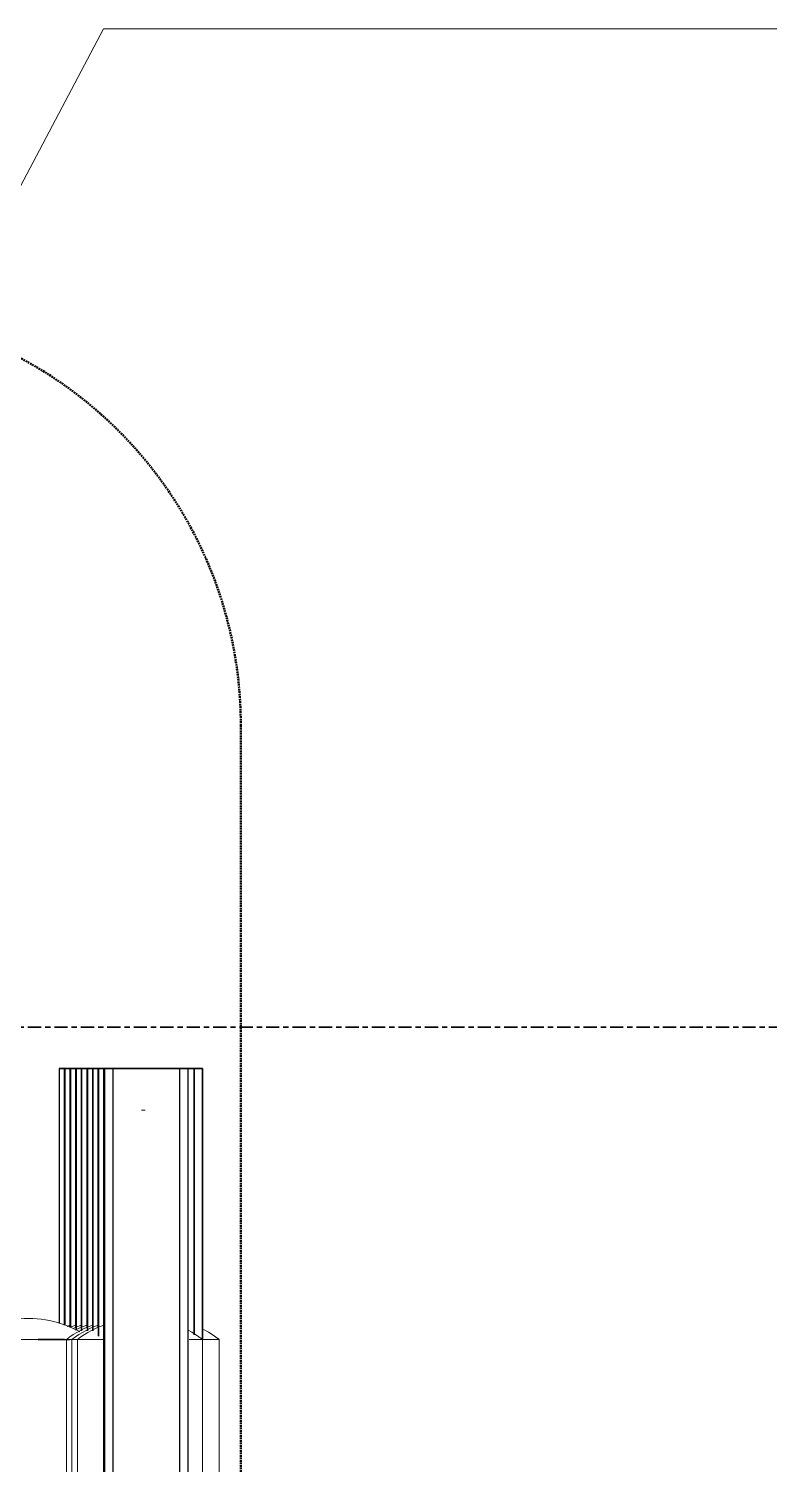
# Model space of a CAD drawing. Header units: millimetres. Extents: x -153298 to 620751, y -313239 to 250031.
# Drawn here: x 86400 to 87289, y -224920 to -223197 of the extents above; entities that cross this region are included whole.
import ezdxf

# ---------------------------------------------------------------- set-up
doc = ezdxf.new("R2010")
doc.units = ezdxf.units.MM
doc.linetypes.add('Centre', pattern=[31.75, 6.35, -4.7625, 15.875, -4.7625])
doc.linetypes.add('DPA_Hidden 50', pattern=[3, 2, -1])
doc.layers.add('000 - EXISTING_CANOPY_MAIN_COLOR_1', color=7, linetype='Continuous')
for name, color, linetype, lineweight in [('A-DETL-GENF', 7, 'Continuous', 35), ('A-FLOR-LEVL', 7, 'Continuous', 35), ('A-GLAZ-CURT', 7, 'Continuous', 9), ('A-GLAZ-CWMG', 7, 'Continuous', 35), ('G-ANNO-TEXT', 7, 'Continuous', 9)]:
    doc.layers.add(name, color=color, linetype=linetype, lineweight=lineweight)

# ---------------------------------------------------------------- blocks, each defined once
blk = doc.blocks.new('DPA_CP_Fence Type D - Fence Post Left w MRTA Logo-15315861-2150-01 ENTRANCE 1 ELEVATION 4')
at = {"layer": '000 - EXISTING_CANOPY_MAIN_COLOR_1', "color": 7}
for p, q in [((19059.1, 103125), (19083.8, 103125)), ((19084, 103125), (19059.1, 103125))]:
    blk.add_line(p, q, dxfattribs=at)
blk = doc.blocks.new('DPA_CP_Fence Type D - Fence Post Left w MRTA Logo-17948335-2150-01 ENTRANCE 1 ELEVATION 4')
at = {"layer": 'A-GLAZ-CURT', "color": 7}
for p, q in [((19140.2, 103450), (19134.9, 103450)), ((19084, 103125), (19059.3, 103125)), ((19059.3, 103125), (19090.2, 103125))]:
    blk.add_line(p, q, dxfattribs=at)
blk = doc.blocks.new('Rectangular Mullion - Mullion_H-Beam-17948301-2150-01 ENTRANCE 1 ELEVATION 4')
at = {"layer": '000 - EXISTING_CANOPY_MAIN_COLOR_1', "color": 7}
for p, q in [((19138.4, 103450), (19138.7, 103450)), ((19148.4, 103450), (19138.4, 103450)), ((19138.4, 101450), (19138.4, 103450)), ((19138.7, 103450), (19148.7, 103450)), ((19138.7, 103450), (19138.7, 101300)), ((19228.5, 103450), (19148.5, 103450)), ((19148.6, 103450), (19228.6, 103450)), ((19148.7, 103450), (19148.7, 101300)), ((19238.4, 103450), (19228.4, 103450)), ((19228.5, 103450), (19228.5, 101450)), ((19228.6, 103450), (19228.7, 103450)), ((19228.6, 103450), (19228.6, 101450)), ((19228.7, 103450), (19238.7, 103450)), ((19228.7, 103450), (19228.7, 101450)), ((19238.7, 103450), (19238.7, 101450))]:
    blk.add_line(p, q, dxfattribs=at)
blk = doc.blocks.new('Rectangular Mullion - Mullion_H-Beam-17948302-2150-01 ENTRANCE 1 ELEVATION 4')
at = {"layer": '000 - EXISTING_CANOPY_MAIN_COLOR_1', "color": 7}
for p, q in [((19084.1, 103450), (19084.4, 103450)), ((19094.1, 103450), (19084.1, 103450)), ((19084.1, 103450), (19084.1, 103144.2)), ((19084.4, 103450), (19094.4, 103450)), ((19084.4, 103144.2), (19084.4, 103450)), ((19174.2, 103450), (19094.2, 103450)), ((19094.3, 103450), (19174.3, 103450)), ((19184.1, 103450), (19174.1, 103450)), ((19174.4, 103450), (19184.4, 103450))]:
    blk.add_line(p, q, dxfattribs=at)
blk = doc.blocks.new('DPA_CP_Fence Type D - Fence Post Left w MRTA Logo-17948333-2150-01 ENTRANCE 1 ELEVATION 4')
at = {"layer": '000 - EXISTING_CANOPY_MAIN_COLOR_1', "color": 7}
for p, q in [((19146.9, 103450), (19141.6, 103450)), ((19090.6, 103125), (19065.9, 103125)), ((19065.9, 103125), (19096.9, 103125))]:
    blk.add_line(p, q, dxfattribs=at)
at = {"layer": '000 - EXISTING_CANOPY_MAIN_COLOR_1', "color": 7, "flags": 128}
blk.add_lwpolyline([(19093.9, 103140.8), (19096.4, 103141.8), (19097.7, 103142.3)], dxfattribs=at)
blk = doc.blocks.new('DPA_CP_Fence Type D - Fence Post Left w MRTA Logo-V199-2150-01 ENTRANCE 1 ELEVATION 4')
at = {"layer": 'A-GLAZ-CURT', "color": 7}
for p, q in [((19153.6, 103450), (19148.2, 103450)), ((19097.3, 103125), (19072.6, 103125)), ((19072.6, 103125), (19103.6, 103125))]:
    blk.add_line(p, q, dxfattribs=at)
at = {"layer": 'A-GLAZ-CURT', "color": 7, "flags": 128}
blk.add_lwpolyline([(19098.5, 103140), (19103.1, 103141.8), (19104.4, 103142.3)], dxfattribs=at)
blk = doc.blocks.new('DPA_CP_Fence Type D - Fence Post Left w MRTA Logo-V200-2150-01 ENTRANCE 1 ELEVATION 4')
at = {"layer": 'A-GLAZ-CURT', "color": 7}
for p, q in [((19160.3, 103450), (19154.9, 103450)), ((19104, 103125), (19079.3, 103125)), ((19079.3, 103125), (19110.3, 103125))]:
    blk.add_line(p, q, dxfattribs=at)
at = {"layer": 'A-GLAZ-CURT', "color": 7, "flags": 128}
blk.add_lwpolyline([(19101.9, 103138.5), (19105.2, 103140), (19109.8, 103141.8), (19111.1, 103142.3)], dxfattribs=at)
blk = doc.blocks.new('DPA_CP_Fence Type D - Fence Post Left w MRTA Logo-V201-2150-01 ENTRANCE 1 ELEVATION 4')
at = {"layer": 'A-GLAZ-CURT', "color": 7}
for p, q in [((19167.1, 103450), (19161.6, 103450)), ((19110.7, 103125), (19086, 103125)), ((19086, 103125), (19117, 103125))]:
    blk.add_line(p, q, dxfattribs=at)
at = {"layer": 'A-GLAZ-CURT', "color": 7, "flags": 128}
blk.add_lwpolyline([(19103.6, 103136.1), (19107.3, 103137.9), (19111.9, 103140), (19116.5, 103141.8), (19117.8, 103142.3)], dxfattribs=at)
blk = doc.blocks.new('DPA_CP_Fence Type D - Fence Post Left w MRTA Logo-V202-2150-01 ENTRANCE 1 ELEVATION 4')
at = {"layer": 'A-GLAZ-CURT', "color": 7}
for p, q in [((19173.8, 103450), (19168.3, 103450)), ((19117.4, 103125), (19092.7, 103125)), ((19092.7, 103125), (19117.6, 103125))]:
    blk.add_line(p, q, dxfattribs=at)
at = {"layer": 'A-GLAZ-CURT', "color": 7, "flags": 128}
blk.add_lwpolyline([(19107.1, 103134.3), (19109.6, 103135.7), (19114.1, 103137.9), (19118, 103139.7)], dxfattribs=at)
blk = doc.blocks.new('DPA_CP_Fence Type D - Fence Post Left w MRTA Logo-V203-2150-01 ENTRANCE 1 ELEVATION 4')
at = {"layer": 'A-GLAZ-CURT', "color": 7}
for p, q in [((19180.5, 103450), (19175, 103450)), ((19117.3, 103125), (19099.4, 103125)), ((19099.4, 103125), (19117.2, 103125))]:
    blk.add_line(p, q, dxfattribs=at)
blk = doc.blocks.new('DPA_CP_Fence Type D - Fence Post Left w MRTA Logo-V204-2150-01 ENTRANCE 1 ELEVATION 4')
at = {"layer": 'A-GLAZ-CURT', "color": 7}
for p, q in [((19187.2, 103450), (19181.7, 103450)), ((19111.8, 103125), (19106.1, 103125)), ((19106.1, 103125), (19111.9, 103125)), ((19116.9, 103125), (19112.2, 103125)), ((19112.2, 103125), (19116.9, 103125))]:
    blk.add_line(p, q, dxfattribs=at)
blk = doc.blocks.new('DPA_CP_Fence Type D - Fence Post Left w MRTA Logo-V205-2150-01 ENTRANCE 1 ELEVATION 4')
at = {"layer": 'A-GLAZ-CURT', "color": 7}
for p, q in [((19193.9, 103450), (19188.4, 103450)), ((19117.6, 103125), (19112.8, 103125)), ((19112.8, 103125), (19117.5, 103125)), ((19262.8, 103125), (19257, 103125)), ((19257.2, 103125), (19262.8, 103125))]:
    blk.add_line(p, q, dxfattribs=at)
blk = doc.blocks.new('DPA_CP_Fence Type D - Fence Post Left w MRTA Logo-V206-2150-01 ENTRANCE 1 ELEVATION 4')
at = {"layer": 'A-GLAZ-CURT', "color": 7}
for p, q in [((19200.2, 103450), (19195.1, 103450)), ((19257.4, 103125), (19269.5, 103125)), ((19269.5, 103125), (19257.4, 103125))]:
    blk.add_line(p, q, dxfattribs=at)
blk = doc.blocks.new('DPA_CP_Fence Type D - Fence Post Left w MRTA Logo-17948346-2150-01 ENTRANCE 1 ELEVATION 4')
at = {"layer": 'A-GLAZ-CURT', "color": 7}
for p, q in [((19205.5, 103450), (19201.9, 103450)), ((19256.7, 103125), (19276.2, 103125)), ((19276.2, 103125), (19256.8, 103125)), ((19276.2, 101480), (19276.2, 103125))]:
    blk.add_line(p, q, dxfattribs=at)
at = {"layer": 'A-GLAZ-CURT', "color": 7, "flags": 128}
blk.add_lwpolyline([(19256.2, 103137.2), (19259, 103135.9), (19263.3, 103133.5), (19267.6, 103130.9), (19271.8, 103128.2), (19275.9, 103125.3), (19276.2, 103125)], dxfattribs=at)
blk = doc.blocks.new('Rectangular Mullion - Mullion_H-Beam-17948298-2150-01 ENTRANCE 1 ELEVATION 4')
at = {"layer": '000 - EXISTING_CANOPY_MAIN_COLOR_1', "color": 7}
for p, q in [((19090.7, 103450), (19091, 103450)), ((19100.7, 103450), (19090.7, 103450)), ((19090.7, 103142), (19090.7, 103450)), ((19091, 103450), (19101, 103450)), ((19091, 103450), (19091, 103141.9)), ((19180.6, 103450), (19100.8, 103450)), ((19100.9, 103450), (19180.6, 103450)), ((19190.7, 103450), (19180.7, 103450)), ((19181, 103450), (19191, 103450))]:
    blk.add_line(p, q, dxfattribs=at)
blk = doc.blocks.new('Rectangular Mullion - Mullion_H-Beam-V213-2150-01 ENTRANCE 1 ELEVATION 4')
at = {"layer": 'A-GLAZ-CWMG', "color": 7}
for p, q in [((19097.4, 103450), (19097.7, 103450)), ((19107.4, 103450), (19097.4, 103450)), ((19097.4, 103139.5), (19097.4, 103450)), ((19097.7, 103450), (19107.7, 103450)), ((19097.7, 103450), (19097.7, 103139.4)), ((19187.5, 103450), (19107.5, 103450)), ((19107.6, 103450), (19187.6, 103450)), ((19197.4, 103450), (19187.4, 103450)), ((19187.7, 103450), (19197.7, 103450))]:
    blk.add_line(p, q, dxfattribs=at)
blk = doc.blocks.new('Rectangular Mullion - Mullion_H-Beam-V214-2150-01 ENTRANCE 1 ELEVATION 4')
at = {"layer": 'A-GLAZ-CWMG', "color": 7}
for p, q in [((19104.1, 103450), (19104.4, 103450)), ((19114.1, 103450), (19104.1, 103450)), ((19104.1, 103138.9), (19104.1, 103450)), ((19104.4, 103450), (19114.4, 103450)), ((19104.4, 103450), (19104.4, 103135.9)), ((19194.2, 103450), (19114.2, 103450)), ((19114.3, 103450), (19194.3, 103450)), ((19204.1, 103450), (19194.1, 103450)), ((19194.4, 103450), (19204.4, 103450))]:
    blk.add_line(p, q, dxfattribs=at)
blk = doc.blocks.new('Rectangular Mullion - Mullion_H-Beam-V215-2150-01 ENTRANCE 1 ELEVATION 4')
at = {"layer": 'A-GLAZ-CWMG', "color": 7}
for p, q in [((19110.9, 103450), (19111.1, 103450)), ((19120.9, 103450), (19110.9, 103450)), ((19110.9, 103138.9), (19110.9, 103450)), ((19111.1, 103450), (19121.1, 103450)), ((19111.1, 103450), (19111.1, 103135.2)), ((19122.1, 103450), (19200.2, 103450)), ((19200.2, 103450), (19122.1, 103450)), ((19210.9, 103450), (19200.9, 103450)), ((19201.1, 103450), (19211.1, 103450))]:
    blk.add_line(p, q, dxfattribs=at)
blk = doc.blocks.new('Rectangular Mullion - Mullion_H-Beam-V216-2150-01 ENTRANCE 1 ELEVATION 4')
at = {"layer": 'A-GLAZ-CWMG', "color": 7}
for p, q in [((19117.6, 103450), (19117.8, 103450)), ((19127.6, 103450), (19117.6, 103450)), ((19117.6, 103138.9), (19117.6, 103450)), ((19117.8, 103450), (19127.8, 103450)), ((19117.8, 103450), (19117.8, 103138.9)), ((19127.7, 103450), (19207.7, 103450)), ((19207.7, 103450), (19127.7, 103450)), ((19217.6, 103450), (19207.6, 103450)), ((19207.8, 103450), (19217.8, 103450))]:
    blk.add_line(p, q, dxfattribs=at)
blk = doc.blocks.new('Rectangular Mullion - Mullion_H-Beam-V217-2150-01 ENTRANCE 1 ELEVATION 4')
at = {"layer": 'A-GLAZ-CWMG', "color": 7}
for p, q in [((19134.3, 103450), (19124.3, 103450)), ((19124.5, 103450), (19134.5, 103450)), ((19134.4, 103450), (19214.4, 103450)), ((19214.4, 103450), (19134.4, 103450)), ((19224.3, 103450), (19214.3, 103450)), ((19214.5, 103450), (19224.5, 103450))]:
    blk.add_line(p, q, dxfattribs=at)
blk = doc.blocks.new('Rectangular Mullion - Mullion_H-Beam-V218-2150-01 ENTRANCE 1 ELEVATION 4')
at = {"layer": 'A-GLAZ-CWMG', "color": 7}
for p, q in [((19141, 103450), (19131, 103450)), ((19131.2, 103450), (19141.2, 103450)), ((19141.6, 103450), (19221.1, 103450)), ((19221.1, 103450), (19141.6, 103450)), ((19231, 103450), (19221, 103450)), ((19221.2, 103450), (19231.2, 103450))]:
    blk.add_line(p, q, dxfattribs=at)
blk = doc.blocks.new('Rectangular Mullion - Mullion_H-Beam-V219-2150-01 ENTRANCE 1 ELEVATION 4')
at = {"layer": 'A-GLAZ-CWMG', "color": 7}
for p, q in [((19161.1, 103450), (19151.1, 103450)), ((19151.3, 103450), (19161.1, 103450)), ((19161.2, 103450), (19241.2, 103450)), ((19241.2, 103450), (19161.2, 103450)), ((19251.1, 103450), (19241.1, 103450)), ((19241.3, 103450), (19251.3, 103450))]:
    blk.add_line(p, q, dxfattribs=at)
blk = doc.blocks.new('DPA_CP_Fence Type D - Fence Post Left w MRTA Logo-V220-2150-01 ENTRANCE 1 ELEVATION 4')
at = {"layer": 'A-GLAZ-CURT', "color": 7}
for p, q in [((19180.6, 103450), (19175.1, 103450)), ((19099.5, 103125), (19099.5, 102436)), ((19121.3, 103125), (19099.5, 103125)), ((19099.5, 103125), (19121.6, 103125)), ((19124.2, 103125), (19122, 103125)), ((19122, 103125), (19130.5, 103125)), ((19240.2, 103125), (19249.5, 103125)), ((19249.5, 103125), (19240.2, 103125))]:
    blk.add_line(p, q, dxfattribs=at)
at = {"layer": 'A-GLAZ-CURT', "color": 7, "flags": 128}
blk.add_lwpolyline([(19099.5, 103125), (19103.6, 103127.9), (19107.7, 103130.7), (19112, 103133.3), (19116.4, 103135.7), (19120.9, 103137.9), (19125.4, 103140), (19130.1, 103141.8), (19131.3, 103142.3)], dxfattribs=at)
blk = doc.blocks.new('DPA_CP_Fence Type D - Fence Post Left w MRTA Logo-V221-2150-01 ENTRANCE 1 ELEVATION 4')
at = {"layer": 'A-GLAZ-CURT', "color": 7}
for p, q in [((19187.3, 103450), (19181.8, 103450)), ((19183.1, 103400), (19187.3, 103400)), ((19106.2, 103125), (19106.2, 102432.3)), ((19111.9, 103125), (19106.2, 103125)), ((19106.2, 103125), (19137.2, 103125)), ((19130.9, 103125), (19112.2, 103125)), ((19240.2, 103125), (19256.2, 103125)), ((19256.2, 103125), (19240.2, 103125)), ((19256.2, 101450), (19256.2, 103125))]:
    blk.add_line(p, q, dxfattribs=at)
at = {"layer": 'A-GLAZ-CURT', "color": 7, "flags": 128}
for points in [[(19106.2, 103125), (19110.3, 103127.9), (19114.4, 103130.7), (19118.7, 103133.3), (19123.1, 103135.7), (19127.6, 103137.9), (19132.1, 103140), (19136.8, 103141.8), (19138, 103142.3)], [(19238.9, 103135.9), (19243.3, 103133.5), (19247.6, 103130.9), (19251.8, 103128.2), (19255.9, 103125.3), (19256.2, 103125)]]:
    blk.add_lwpolyline(points, dxfattribs=at)
blk = doc.blocks.new('Rectangular Mullion - Mullion_H-Beam-V224-2150-01 ENTRANCE 1 ELEVATION 4')
at = {"layer": 'A-GLAZ-CWMG', "color": 7}
for p, q in [((19124.4, 103450), (19124.6, 103450)), ((19134.4, 103450), (19124.4, 103450)), ((19124.4, 103138.9), (19124.4, 103450)), ((19124.6, 103450), (19134.6, 103450)), ((19124.6, 103450), (19124.6, 103135.2)), ((19134.5, 103450), (19214.5, 103450)), ((19214.5, 103450), (19134.5, 103450)), ((19224.4, 103450), (19214.4, 103450)), ((19214.6, 103450), (19224.6, 103450))]:
    blk.add_line(p, q, dxfattribs=at)
blk = doc.blocks.new('Rectangular Mullion - Mullion_H-Beam-V225-2150-01 ENTRANCE 1 ELEVATION 4')
at = {"layer": 'A-GLAZ-CWMG', "color": 7}
for p, q in [((19131.1, 103450), (19131.3, 103450)), ((19141.1, 103450), (19131.1, 103450)), ((19131.1, 103138.9), (19131.1, 103450)), ((19131.3, 103450), (19141.3, 103450)), ((19131.3, 103450), (19131.3, 103128.7)), ((19141.6, 103450), (19221.2, 103450)), ((19221.2, 103450), (19141.6, 103450)), ((19231.1, 103450), (19221.1, 103450)), ((19221.3, 103450), (19231.3, 103450))]:
    blk.add_line(p, q, dxfattribs=at)
blk = doc.blocks.new('Rectangular Mullion - Mullion_H-Beam-V226-2150-01 ENTRANCE 1 ELEVATION 4')
at = {"layer": 'A-GLAZ-CWMG', "color": 7}
for p, q in [((19137.8, 103450), (19138, 103450)), ((19147.8, 103450), (19137.8, 103450)), ((19137.8, 101450), (19137.8, 103450)), ((19138, 103450), (19148, 103450)), ((19138, 103450), (19138, 101450)), ((19147.9, 103450), (19227.9, 103450)), ((19227.9, 103450), (19147.9, 103450)), ((19237.8, 103450), (19227.8, 103450)), ((19228, 103450), (19238, 103450))]:
    blk.add_line(p, q, dxfattribs=at)
blk = doc.blocks.new('DPA_CP_Fence Type D - Fence Post Left w MRTA Logo-V227-2150-01 ENTRANCE 1 ELEVATION 4')
at = {"layer": 'A-GLAZ-CURT', "color": 7}
for p, q in [((19173.9, 103450), (19168.5, 103450)), ((19092.9, 103125), (19092.9, 102439.2)), ((19117.6, 103125), (19092.9, 103125)), ((19092.9, 103125), (19123.8, 103125)), ((19240.5, 103125), (19242.9, 103125)), ((19242.9, 103125), (19240.5, 103125))]:
    blk.add_line(p, q, dxfattribs=at)
at = {"layer": 'A-GLAZ-CURT', "color": 7, "flags": 128}
blk.add_lwpolyline([(19092.9, 103125), (19097, 103127.9), (19101.1, 103130.7), (19105.4, 103133.3), (19109.8, 103135.7), (19114.3, 103137.9), (19118.8, 103140), (19123.5, 103141.8)], dxfattribs=at)
blk = doc.blocks.new('Rectangular Mullion - Mullion_H-Beam-V228-2150-01 ENTRANCE 1 ELEVATION 4')
at = {"layer": 'A-GLAZ-CWMG', "color": 7}
for p, q in [((19117.8, 103450), (19118, 103450)), ((19127.8, 103450), (19117.8, 103450)), ((19117.8, 103450), (19117.8, 103138.9)), ((19118, 103450), (19128, 103450)), ((19118, 103135.3), (19118, 103450)), ((19127.9, 103450), (19207.9, 103450)), ((19207.9, 103450), (19127.9, 103450)), ((19217.8, 103450), (19207.8, 103450)), ((19208, 103450), (19218, 103450))]:
    blk.add_line(p, q, dxfattribs=at)
blk = doc.blocks.new('Rectangular Mullion - Mullion_H-Beam-V229-2150-01 ENTRANCE 1 ELEVATION 4')
at = {"layer": 'A-GLAZ-CWMG', "color": 7}
for p, q in [((19166, 103450), (19156, 103450)), ((19156.2, 103450), (19166.2, 103450)), ((19166.1, 103450), (19246.1, 103450)), ((19246.1, 103450), (19166.1, 103450)), ((19256, 103450), (19246, 103450)), ((19246.1, 103450), (19246.2, 103450)), ((19246.1, 103450), (19246.1, 103130.6)), ((19246.1, 103450), (19246.1, 103130.6)), ((19246.2, 103450), (19256.2, 103450)), ((19246.2, 103450), (19246.2, 103130.6)), ((19256.2, 103450), (19256.2, 103125))]:
    blk.add_line(p, q, dxfattribs=at)
blk = doc.blocks.new('DPA_CP_Fence Type D - Fence Post Left w MRTA Logo-17948264-2150-01 ENTRANCE 1 ELEVATION 4')
at = {"layer": 'A-GLAZ-CURT', "color": 7}
for p, q in [((18972.7, 103125), (19117, 103125)), ((19117, 103125), (18972.7, 103125))]:
    blk.add_line(p, q, dxfattribs=at)
at = {"layer": 'A-GLAZ-CURT', "color": 7, "flags": 128}
for points in [[(18972.7, 103125), (18976.7, 103127.9), (18980.9, 103130.7), (18985.2, 103133.3), (18989.6, 103135.7), (18994, 103137.9), (18998.6, 103140), (19003.2, 103141.8), (19007.9, 103143.5), (19012.7, 103145), (19017.5, 103146.3), (19022.4, 103147.4), (19027.3, 103148.3), (19032.3, 103149), (19037.3, 103149.6), (19042.2, 103149.9), (19047.2, 103150), (19047.7, 103150)], [(19047.7, 103150), (19052.7, 103149.9), (19057.7, 103149.6), (19062.6, 103149.1), (19067.6, 103148.4), (19072.5, 103147.5), (19077.4, 103146.4), (19082.2, 103145.1), (19087, 103143.7), (19091.7, 103142), (19096.4, 103140.1), (19100.9, 103138.1), (19105.4, 103135.9), (19108.9, 103133.9)]]:
    blk.add_lwpolyline(points, dxfattribs=at)
blk = doc.blocks.new('System Panel - Glazed-17948359-2150-01 ENTRANCE 1 ELEVATION 4')
at = {"layer": 'A-GLAZ-CURT', "color": 7}
for q in [(19175.4, 103450), (19176, 103450)]:
    blk.add_line((19200.2, 103450), q, dxfattribs=at)
blk = doc.blocks.new('DPA_AN_Callout - DPA_AN_Callout-15536224-2150-01 ENTRANCE 1 ELEVATION 4')
at = {"layer": 'A-DETL-GENF', "color": 7, "linetype": 'DPA_Hidden 50', "lineweight": 50}
blk.add_line((19302.1, 103862.1), (19302.1, 101451.7), dxfattribs=at)
blk.add_arc((18802.1, 103862.1), 500, 0, 90, dxfattribs=at)

msp = doc.modelspace()

# ---------------------------------------------------------------- linework, layer by layer
at = {"layer": 'A-FLOR-LEVL', "color": 7, "linetype": 'Centre'}
msp.add_line((60861.2198, -224395.1981), (102094.1634, -224395.1981), dxfattribs=at)
at = {"layer": 'G-ANNO-TEXT', "color": 7}
for p, q in [((86070.7718, -223990.6461), (86490.0504, -223196.5977)), ((86490.0504, -223196.5977), (89283.6621, -223196.5977))]:
    msp.add_line(p, q, dxfattribs=at)

# ---------------------------------------------------------------- block references
at = {"layer": 'A-DETL-GENF', "color": 7}
msp.add_blockref('DPA_AN_Callout - DPA_AN_Callout-15536224-2150-01 ENTRANCE 1 ELEVATION 4', (67352.626, -327895.1981), dxfattribs=at)
at = {"layer": 'A-GLAZ-CURT', "color": 7}
for name in ['DPA_CP_Fence Type D - Fence Post Left w MRTA Logo-17948264-2150-01 ENTRANCE 1 ELEVATION 4', 'DPA_CP_Fence Type D - Fence Post Left w MRTA Logo-15315861-2150-01 ENTRANCE 1 ELEVATION 4', 'DPA_CP_Fence Type D - Fence Post Left w MRTA Logo-17948335-2150-01 ENTRANCE 1 ELEVATION 4', 'DPA_CP_Fence Type D - Fence Post Left w MRTA Logo-17948333-2150-01 ENTRANCE 1 ELEVATION 4', 'DPA_CP_Fence Type D - Fence Post Left w MRTA Logo-V199-2150-01 ENTRANCE 1 ELEVATION 4', 'DPA_CP_Fence Type D - Fence Post Left w MRTA Logo-V200-2150-01 ENTRANCE 1 ELEVATION 4', 'DPA_CP_Fence Type D - Fence Post Left w MRTA Logo-V201-2150-01 ENTRANCE 1 ELEVATION 4', 'DPA_CP_Fence Type D - Fence Post Left w MRTA Logo-V202-2150-01 ENTRANCE 1 ELEVATION 4', 'DPA_CP_Fence Type D - Fence Post Left w MRTA Logo-V227-2150-01 ENTRANCE 1 ELEVATION 4', 'DPA_CP_Fence Type D - Fence Post Left w MRTA Logo-V203-2150-01 ENTRANCE 1 ELEVATION 4', 'DPA_CP_Fence Type D - Fence Post Left w MRTA Logo-V220-2150-01 ENTRANCE 1 ELEVATION 4', 'DPA_CP_Fence Type D - Fence Post Left w MRTA Logo-V204-2150-01 ENTRANCE 1 ELEVATION 4', 'DPA_CP_Fence Type D - Fence Post Left w MRTA Logo-V221-2150-01 ENTRANCE 1 ELEVATION 4', 'DPA_CP_Fence Type D - Fence Post Left w MRTA Logo-V205-2150-01 ENTRANCE 1 ELEVATION 4', 'System Panel - Glazed-17948359-2150-01 ENTRANCE 1 ELEVATION 4', 'DPA_CP_Fence Type D - Fence Post Left w MRTA Logo-V206-2150-01 ENTRANCE 1 ELEVATION 4', 'DPA_CP_Fence Type D - Fence Post Left w MRTA Logo-17948346-2150-01 ENTRANCE 1 ELEVATION 4']:
    msp.add_blockref(name, (67352.626, -327895.1981), dxfattribs=at)
at = {"layer": 'A-GLAZ-CWMG', "color": 7}
for name, p in [('Rectangular Mullion - Mullion_H-Beam-17948302-2150-01 ENTRANCE 1 ELEVATION 4', (67352.626, -327895.1981)), ('Rectangular Mullion - Mullion_H-Beam-17948298-2150-01 ENTRANCE 1 ELEVATION 4', (67352.626, -327895.1981)), ('Rectangular Mullion - Mullion_H-Beam-V213-2150-01 ENTRANCE 1 ELEVATION 4', (67352.626, -327895.1981)), ('Rectangular Mullion - Mullion_H-Beam-V214-2150-01 ENTRANCE 1 ELEVATION 4', (67352.626, -327895.1981)), ('Rectangular Mullion - Mullion_H-Beam-V215-2150-01 ENTRANCE 1 ELEVATION 4', (67352.626, -327895.1981)), ('Rectangular Mullion - Mullion_H-Beam-V216-2150-01 ENTRANCE 1 ELEVATION 4', (67352.626, -327895.1981)), ('Rectangular Mullion - Mullion_H-Beam-V228-2150-01 ENTRANCE 1 ELEVATION 4', (67352.626, -327895.1981)), ('Rectangular Mullion - Mullion_H-Beam-V217-2150-01 ENTRANCE 1 ELEVATION 4', (67352.626, -327895.1981)), ('Rectangular Mullion - Mullion_H-Beam-V224-2150-01 ENTRANCE 1 ELEVATION 4', (67352.626, -327895.1981)), ('Rectangular Mullion - Mullion_H-Beam-V218-2150-01 ENTRANCE 1 ELEVATION 4', (67352.626, -327895.1981)), ('Rectangular Mullion - Mullion_H-Beam-V225-2150-01 ENTRANCE 1 ELEVATION 4', (67352.626, -327895.1981)), ('Rectangular Mullion - Mullion_H-Beam-V217-2150-01 ENTRANCE 1 ELEVATION 4', (67366.0446, -327895.1981)), ('Rectangular Mullion - Mullion_H-Beam-V226-2150-01 ENTRANCE 1 ELEVATION 4', (67352.626, -327895.1981)), ('Rectangular Mullion - Mullion_H-Beam-17948301-2150-01 ENTRANCE 1 ELEVATION 4', (67352.626, -327895.1981)), ('Rectangular Mullion - Mullion_H-Beam-V217-2150-01 ENTRANCE 1 ELEVATION 4', (67372.7538, -327895.1981)), ('Rectangular Mullion - Mullion_H-Beam-V219-2150-01 ENTRANCE 1 ELEVATION 4', (67352.626, -327895.1981)), ('Rectangular Mullion - Mullion_H-Beam-V229-2150-01 ENTRANCE 1 ELEVATION 4', (67352.626, -327895.1981))]:
    msp.add_blockref(name, p, dxfattribs=at)

doc.saveas('drawing.dxf')
